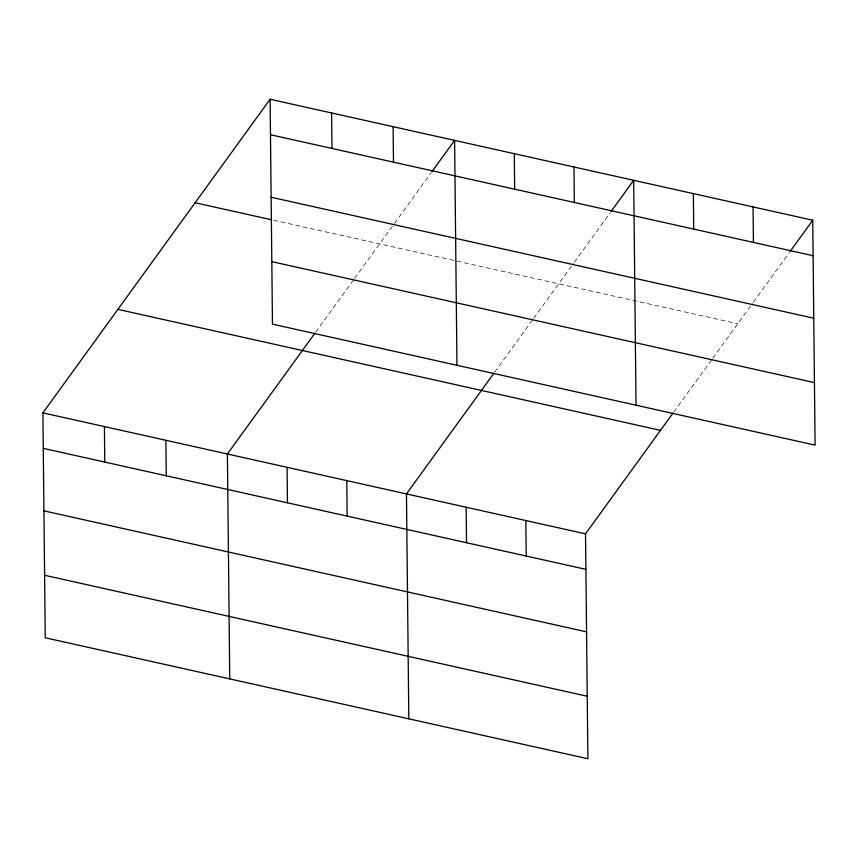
<?xml version="1.0" encoding="UTF-8"?>
<svg xmlns="http://www.w3.org/2000/svg" width="858" height="858" viewBox="0 0 858 858"><rect width="100%" height="100%" fill="white"/><g stroke="black" fill="none" stroke-linecap="round" stroke-linejoin="round"><path stroke-width="0.64" stroke-dasharray="4.29 3.22" d="M315.637 332.196L353.099 280.502M354.654 278.346L393.683 224.474M394.466 223.391L431.177 172.726M494.712 372.125L532.947 319.348M533.73 318.264L573.541 263.32M574.313 262.237L610.242 212.645M673.777 412.044L712.011 359.266M712.794 358.194L752.605 303.239M753.388 302.166L789.317 252.574M273.638 220.249L737.762 323.723"/><path stroke-width="1.29" d="M672.994 413.127L585.531 533.848L587.891 758.751L45.26 637.773L42.9 412.87L270.109 99.249L812.74 220.227L815.1 445.13L272.469 324.152L270.109 99.249M314.865 333.279L227.391 454L229.751 678.903M431.96 171.643L454.611 140.38L456.96 365.283M493.929 373.198L406.467 493.929L408.816 718.832M611.025 211.572L633.676 180.309L636.035 405.201M790.089 251.491L812.74 220.227M270.484 134.738L813.116 255.716M271.139 197.243L813.77 318.221M195.131 202.745L271.021 219.659M271.814 261.647L814.446 382.625M117.878 309.373L660.51 430.362M42.9 412.87L585.531 533.848M43.275 448.369L585.907 569.347M43.93 510.864L586.561 631.853M44.605 575.268L587.237 696.246M753.056 206.917L753.431 242.417M693.361 193.608L693.736 229.107M573.991 166.999L574.356 202.488M525.847 520.549L526.211 556.038M514.296 153.689L514.671 189.178M466.151 507.239L466.527 542.728M393.114 126.673L393.479 162.162M346.771 480.619L347.147 516.119M331.606 112.956L331.982 148.455M287.087 467.31L287.451 502.809M165.894 440.293L166.27 475.782M104.397 426.587L104.773 462.076"/></g></svg>
